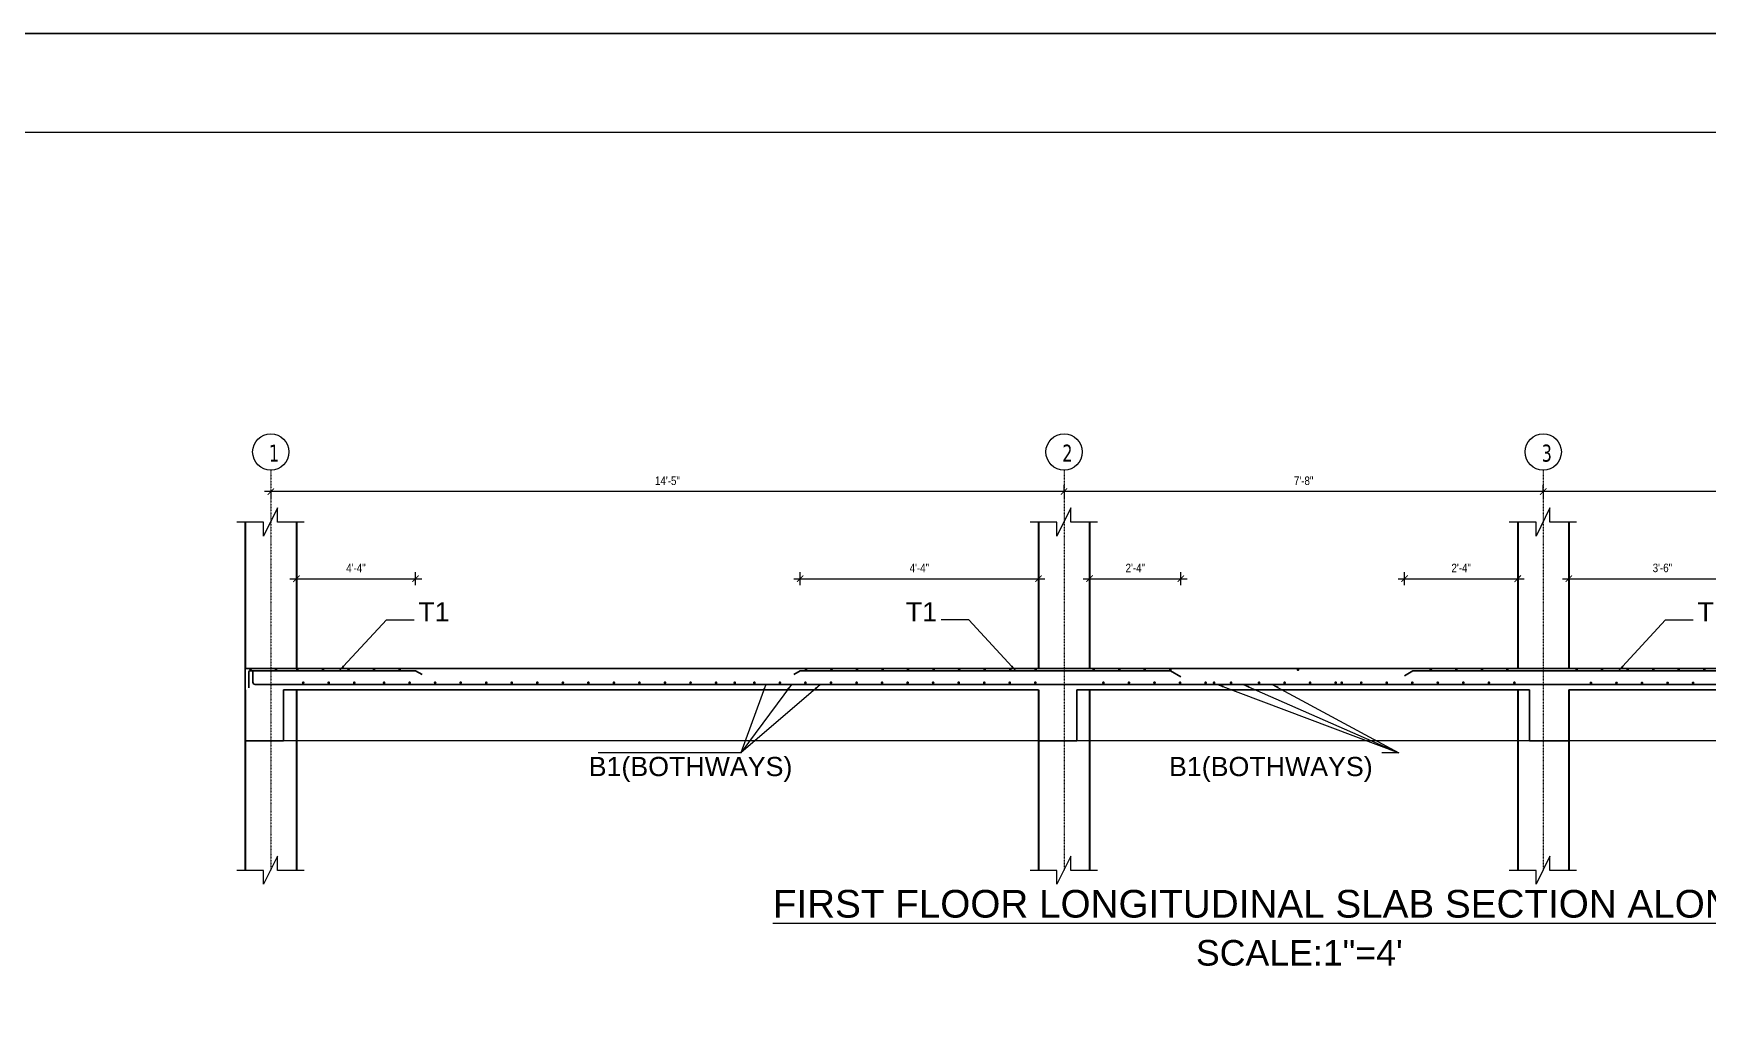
# Model space of a CAD drawing. Header units: inches. Extents: x -412 to 2766, y -9590 to -2111.
# Drawn here: x 816 to 1602, y -7801 to -7342 of the extents above; entities that cross this region are included whole.
import ezdxf

# ---------------------------------------------------------------- set-up
doc = ezdxf.new("R2010")
doc.units = ezdxf.units.IN
doc.header["$LTSCALE"] = 0.5
doc.header["$MEASUREMENT"] = 0
doc.header["$PDMODE"] = 66
doc.linetypes.add('CENTER2', pattern=[1.125, 0.75, -0.125, 0.125, -0.125])
doc.linetypes.add('DASHED', pattern=[0.75, 0.5, -0.25])
for name, color, linetype, lineweight in [('09 CONTINUITY', 7, 'Continuous', 9), ('09 DIMENSION', 50, 'Continuous', 9), ('13 DIMENSION GRID', 50, 'Continuous', 13), ('15 CENTER', 113, 'CENTER2', 15), ('15 TEXT', 7, 'Continuous', 15), ('18 GRID TEXT', 50, 'Continuous', 18), ('25 BEAM PLAN', 90, 'DASHED', 25), ('25 BOT BAR', 12, 'Continuous', 25), ('25 TOP BAR', 3, 'Continuous', 25), ('30 COLUMN', 1, 'Continuous', 30), ('30 MAIN BAR', 12, 'Continuous', 30), ('ELE1', 3, 'Continuous', 9), ('Profile ele', 4, 'Continuous', 25), ('TEXT', 220, 'Continuous', 9)]:
    doc.layers.add(name, color=color, linetype=linetype, lineweight=lineweight)
doc.styles.add('arial', font='arial.ttf')
doc.styles.add('DIM', font='tahoma.ttf')
doc.styles.add('ordinary', font='ARIALN.TTF')
doc.styles.add('TEX8', font='cour.ttf', dxfattribs={"width": 0.75})
doc.dimstyles.new('SUREN 2', dxfattribs={"dimtxt": 1.5, "dimasz": 0.75, "dimexe": 1.5, "dimexo": 0.5, "dimgap": 1, "dimtad": 1, "dimdec": 1, "dimzin": 3, "dimdsep": 46, "dimlunit": 4, "dimtxsty": 'TEX8', "dimblk": 'ARCHTICK', "dimcen": 1.5, "dimdle": 1.5, "dimclrd": 1, "dimclre": 5, "dimclrt": 256, "dimadec": 3, "dimazin": 0, "dimtfac": 0.75, "dimtdec": 1, "dimtmove": 2, "dimatfit": 3, "dimfxl": 9, "dimfrac": 1, "dimtolj": 1, "dimtzin": 0, "dimlwd": 5, "dimlwe": 5, "dimarcsym": 0})
doc.dimstyles.new('SUREN 4', dxfattribs={"dimtxt": 4, "dimasz": 3, "dimexe": 3, "dimexo": 0, "dimgap": 3, "dimtad": 1, "dimdec": 0, "dimzin": 3, "dimdsep": 46, "dimlunit": 4, "dimtxsty": 'ordinary', "dimblk": 'ARCHTICK', "dimcen": 8, "dimdle": 3, "dimclrd": 1, "dimclre": 5, "dimclrt": 256, "dimadec": 3, "dimazin": 0, "dimtfac": 1, "dimtdec": 0, "dimtmove": 1, "dimatfit": 3, "dimfxl": 3, "dimfxlon": 1, "dimfrac": 1, "dimtolj": 1, "dimtzin": 0, "dimlwd": 5, "dimlwe": 5, "dimarcsym": 0})

# ---------------------------------------------------------------- blocks, each defined once
blk = doc.blocks.new('_ArchTick')
at = {"color": 0, "linetype": 'ByBlock', "const_width": 0.15}
blk.add_lwpolyline([(-0.5, -0.5), (0.5, 0.5)], dxfattribs=at)
blk = doc.blocks.new('*D1382')
at = {"layer": '13 DIMENSION GRID', "color": 5, "lineweight": 5, "transparency": 16777216}
for p, q in [((-15639.9, -12680.58), (-15639.9, -12677.58)), ((-15933.9, -12680.58), (-15933.9, -12683.58))]:
    blk.add_line(p, q, dxfattribs=at)
at = {"layer": '13 DIMENSION GRID', "color": 1, "lineweight": 5, "transparency": 16777216}
blk.add_line((-15636.9, -12680.58), (-15936.9, -12680.58), dxfattribs=at)
at = {"layer": 'Defpoints', "color": 0, "transparency": 16777216}
for p in [(-15933.9, -12680.58, 0), (-15933.9, -12680.58), (-15639.9, -12680.58)]:
    blk.add_point(p, dxfattribs=at)
at = {"layer": '13 DIMENSION GRID', "color": 1, "lineweight": 5, "transparency": 16777216, "xscale": 3, "yscale": 3, "zscale": 3, "rotation": 180}
blk.add_blockref('_ArchTick', (-15933.9, -12680.58), dxfattribs=at)
at = {"layer": '13 DIMENSION GRID', "color": 1, "lineweight": 5, "transparency": 16777216, "xscale": 3, "yscale": 3, "zscale": 3}
blk.add_blockref('_ArchTick', (-15639.9, -12680.58), dxfattribs=at)
at = {"layer": '13 DIMENSION GRID', "transparency": 16777216, "insert": (-15786.9, -12675.54), "char_height": 4, "attachment_point": 5, "style": 'ordinary'}
blk.add_mtext('\\A1;11\'-8"', dxfattribs=at)
blk = doc.blocks.new('GRID')
at = {"layer": '15 TEXT'}
blk.add_circle((0, 8.53), 8.53, dxfattribs=at)
at = {"layer": '15 TEXT', "style": 'DIM', "width": 0.8}
blk.add_attdef('A', (-3.17, 5.1), '', height=8, dxfattribs=at)
blk = doc.blocks.new('*D1383')
at = {"layer": '13 DIMENSION GRID', "color": 5, "lineweight": 5, "transparency": 16777216}
for p, q in [((-15933.9, -12680.58), (-15933.9, -12677.58)), ((-16159.02, -12680.58), (-16159.02, -12683.58))]:
    blk.add_line(p, q, dxfattribs=at)
at = {"layer": '13 DIMENSION GRID', "color": 1, "lineweight": 5, "transparency": 16777216}
blk.add_line((-15930.9, -12680.58), (-16162.02, -12680.58), dxfattribs=at)
at = {"layer": 'Defpoints', "color": 0, "transparency": 16777216}
for p in [(-16159.02, -12680.58, 0), (-16159.02, -12680.58), (-15933.9, -12680.58, 0)]:
    blk.add_point(p, dxfattribs=at)
at = {"layer": '13 DIMENSION GRID', "color": 1, "lineweight": 5, "transparency": 16777216, "xscale": 3, "yscale": 3, "zscale": 3, "rotation": 180}
blk.add_blockref('_ArchTick', (-16159.02, -12680.58), dxfattribs=at)
at = {"layer": '13 DIMENSION GRID', "color": 1, "lineweight": 5, "transparency": 16777216, "xscale": 3, "yscale": 3, "zscale": 3}
blk.add_blockref('_ArchTick', (-15933.9, -12680.58), dxfattribs=at)
at = {"layer": '13 DIMENSION GRID', "transparency": 16777216, "insert": (-16046.46, -12675.54), "char_height": 4, "attachment_point": 5, "style": 'ordinary'}
blk.add_mtext('\\A1;7\'-8"', dxfattribs=at)
blk = doc.blocks.new('*D1384')
at = {"layer": '13 DIMENSION GRID', "color": 5, "lineweight": 5, "transparency": 16777216}
for p, q in [((-16159.02, -12680.58), (-16159.02, -12677.58)), ((-16531.75, -12680.58), (-16531.75, -12683.58))]:
    blk.add_line(p, q, dxfattribs=at)
at = {"layer": '13 DIMENSION GRID', "color": 1, "lineweight": 5, "transparency": 16777216}
blk.add_line((-16156.02, -12680.58), (-16534.75, -12680.58), dxfattribs=at)
at = {"layer": 'Defpoints', "color": 0, "transparency": 16777216}
for p in [(-16531.75, -12680.58), (-16531.75, -12680.58), (-16159.02, -12680.58, 0)]:
    blk.add_point(p, dxfattribs=at)
at = {"layer": '13 DIMENSION GRID', "color": 1, "lineweight": 5, "transparency": 16777216, "xscale": 3, "yscale": 3, "zscale": 3, "rotation": 180}
blk.add_blockref('_ArchTick', (-16531.75, -12680.58), dxfattribs=at)
at = {"layer": '13 DIMENSION GRID', "color": 1, "lineweight": 5, "transparency": 16777216, "xscale": 3, "yscale": 3, "zscale": 3}
blk.add_blockref('_ArchTick', (-16159.02, -12680.58), dxfattribs=at)
at = {"layer": '13 DIMENSION GRID', "transparency": 16777216, "insert": (-16345.39, -12675.54), "char_height": 4, "attachment_point": 5, "style": 'ordinary'}
blk.add_mtext('\\A1;14\'-5"', dxfattribs=at)
blk = doc.blocks.new('*D1386')
at = {"layer": '09 DIMENSION', "color": 5, "lineweight": 5, "transparency": 16777216}
for p, q in [((-15921.9, -12724.5), (-15921.9, -12718.5)), ((-15833.9, -12724.5), (-15833.9, -12718.5))]:
    blk.add_line(p, q, dxfattribs=at)
at = {"layer": '09 DIMENSION', "color": 1, "lineweight": 5, "transparency": 16777216}
blk.add_line((-15924.9, -12721.5), (-15830.9, -12721.5), dxfattribs=at)
at = {"layer": 'Defpoints', "color": 0, "transparency": 16777216}
for p in [(-15921.9, -12726.55, 0), (-15833.9, -12721.5), (-15833.9, -12763.67)]:
    blk.add_point(p, dxfattribs=at)
at = {"layer": '09 DIMENSION', "color": 1, "lineweight": 5, "transparency": 16777216, "xscale": 3, "yscale": 3, "zscale": 3, "rotation": 180}
blk.add_blockref('_ArchTick', (-15921.9, -12721.5), dxfattribs=at)
at = {"layer": '09 DIMENSION', "color": 1, "lineweight": 5, "transparency": 16777216, "xscale": 3, "yscale": 3, "zscale": 3}
blk.add_blockref('_ArchTick', (-15833.9, -12721.5), dxfattribs=at)
at = {"layer": '09 DIMENSION', "transparency": 16777216, "insert": (-15877.9, -12716.46), "char_height": 4, "attachment_point": 5, "style": 'ordinary'}
blk.add_mtext('\\A1;3\'-6"', dxfattribs=at)
blk = doc.blocks.new('*D1387')
at = {"layer": '09 DIMENSION', "color": 5, "lineweight": 5, "transparency": 16777216}
for p, q in [((-16283.02, -12724.5), (-16283.02, -12718.5)), ((-16171.02, -12724.5), (-16171.02, -12718.5))]:
    blk.add_line(p, q, dxfattribs=at)
at = {"layer": '09 DIMENSION', "color": 1, "lineweight": 5, "transparency": 16777216}
blk.add_line((-16286.02, -12721.5), (-16168.02, -12721.5), dxfattribs=at)
at = {"layer": 'Defpoints', "color": 0, "transparency": 16777216}
for p in [(-16171.02, -12721.5), (-16283.02, -12729.3), (-16171.02, -12727.62)]:
    blk.add_point(p, dxfattribs=at)
at = {"layer": '09 DIMENSION', "color": 1, "lineweight": 5, "transparency": 16777216, "xscale": 3, "yscale": 3, "zscale": 3, "rotation": 180}
blk.add_blockref('_ArchTick', (-16283.02, -12721.5), dxfattribs=at)
at = {"layer": '09 DIMENSION', "color": 1, "lineweight": 5, "transparency": 16777216, "xscale": 3, "yscale": 3, "zscale": 3}
blk.add_blockref('_ArchTick', (-16171.02, -12721.5), dxfattribs=at)
at = {"layer": '09 DIMENSION', "transparency": 16777216, "insert": (-16227.02, -12716.5), "char_height": 4, "attachment_point": 5, "style": 'ordinary'}
blk.add_mtext('\\A1;4\'-4"', dxfattribs=at)
blk = doc.blocks.new('*D1388')
at = {"layer": '09 DIMENSION', "color": 5, "lineweight": 5, "transparency": 16777216}
for p, q in [((-16519.75, -12724.5), (-16519.75, -12718.5)), ((-16463.75, -12724.5), (-16463.75, -12718.5))]:
    blk.add_line(p, q, dxfattribs=at)
at = {"layer": '09 DIMENSION', "color": 1, "lineweight": 5, "transparency": 16777216}
blk.add_line((-16522.75, -12721.5), (-16460.75, -12721.5), dxfattribs=at)
at = {"layer": 'Defpoints', "color": 0, "transparency": 16777216}
for p in [(-16519.75, -12726.55, 0), (-16463.75, -12721.5), (-16463.75, -12727.62)]:
    blk.add_point(p, dxfattribs=at)
at = {"layer": '09 DIMENSION', "color": 1, "lineweight": 5, "transparency": 16777216, "xscale": 3, "yscale": 3, "zscale": 3, "rotation": 180}
blk.add_blockref('_ArchTick', (-16519.75, -12721.5), dxfattribs=at)
at = {"layer": '09 DIMENSION', "color": 1, "lineweight": 5, "transparency": 16777216, "xscale": 3, "yscale": 3, "zscale": 3}
blk.add_blockref('_ArchTick', (-16463.75, -12721.5), dxfattribs=at)
at = {"layer": '09 DIMENSION', "transparency": 16777216, "insert": (-16491.75, -12716.5), "char_height": 4, "attachment_point": 5, "style": 'ordinary'}
blk.add_mtext('\\A1;4\'-4"', dxfattribs=at)
blk = doc.blocks.new('*D1389')
at = {"layer": '09 DIMENSION', "color": 5, "lineweight": 5, "transparency": 16777216}
for p, q in [((-15999.01, -12724.5), (-15999.01, -12718.5)), ((-15945.9, -12724.5), (-15945.9, -12718.5))]:
    blk.add_line(p, q, dxfattribs=at)
at = {"layer": '09 DIMENSION', "color": 1, "lineweight": 5, "transparency": 16777216}
blk.add_line((-16002.01, -12721.5), (-15942.9, -12721.5), dxfattribs=at)
at = {"layer": 'Defpoints', "color": 0, "transparency": 16777216}
for p in [(-15945.9, -12721.5), (-15945.9, -12731.29), (-15999.01, -12767.17, 0)]:
    blk.add_point(p, dxfattribs=at)
at = {"layer": '09 DIMENSION', "color": 1, "lineweight": 5, "transparency": 16777216, "xscale": 3, "yscale": 3, "zscale": 3, "rotation": 180}
blk.add_blockref('_ArchTick', (-15999.01, -12721.5), dxfattribs=at)
at = {"layer": '09 DIMENSION', "color": 1, "lineweight": 5, "transparency": 16777216, "xscale": 3, "yscale": 3, "zscale": 3}
blk.add_blockref('_ArchTick', (-15945.9, -12721.5), dxfattribs=at)
at = {"layer": '09 DIMENSION', "transparency": 16777216, "insert": (-15972.45, -12716.49), "char_height": 4, "attachment_point": 5, "style": 'ordinary'}
blk.add_mtext('\\A1;2\'-4"', dxfattribs=at)
blk = doc.blocks.new('*D1390')
at = {"layer": '09 DIMENSION', "color": 5, "lineweight": 5, "transparency": 16777216}
for p, q in [((-16147.02, -12724.5), (-16147.02, -12718.5)), ((-16104.13, -12724.5), (-16104.13, -12718.5))]:
    blk.add_line(p, q, dxfattribs=at)
at = {"layer": '09 DIMENSION', "color": 1, "lineweight": 5, "transparency": 16777216}
blk.add_line((-16150.02, -12721.5), (-16101.13, -12721.5), dxfattribs=at)
at = {"layer": 'Defpoints', "color": 0, "transparency": 16777216}
for p in [(-16104.13, -12721.5), (-16147.02, -12729.3), (-16104.13, -12767.59, 0)]:
    blk.add_point(p, dxfattribs=at)
at = {"layer": '09 DIMENSION', "color": 1, "lineweight": 5, "transparency": 16777216, "xscale": 3, "yscale": 3, "zscale": 3, "rotation": 180}
blk.add_blockref('_ArchTick', (-16147.02, -12721.5), dxfattribs=at)
at = {"layer": '09 DIMENSION', "color": 1, "lineweight": 5, "transparency": 16777216, "xscale": 3, "yscale": 3, "zscale": 3}
blk.add_blockref('_ArchTick', (-16104.13, -12721.5), dxfattribs=at)
at = {"layer": '09 DIMENSION', "transparency": 16777216, "insert": (-16125.57, -12716.49), "char_height": 4, "attachment_point": 5, "style": 'ordinary'}
blk.add_mtext('\\A1;2\'-4"', dxfattribs=at)
blk = doc.blocks.new('56')
at = {"layer": '09 CONTINUITY', "color": 2, "lineweight": 5, "ltscale": 25, "elevation": 0}
for points in [[(-16516.08, -12694.93), (-16528.58, -12694.93), (-16528.58, -12688.3), (-16535.12, -12701.48), (-16535.12, -12694.93), (-16547.7, -12694.93)], [(-16143.34, -12694.93), (-16155.85, -12694.93), (-16155.85, -12688.3), (-16162.38, -12701.48), (-16162.38, -12694.93), (-16174.97, -12694.93)], [(-15918.23, -12694.93), (-15930.73, -12694.93), (-15930.73, -12688.3), (-15937.27, -12701.48), (-15937.27, -12694.93), (-15949.85, -12694.93)], [(-16516.08, -12858.49), (-16528.58, -12858.49), (-16528.58, -12851.87), (-16535.12, -12865.04), (-16535.12, -12858.49), (-16547.7, -12858.49)], [(-16143.34, -12858.49), (-16155.85, -12858.49), (-16155.85, -12851.87), (-16162.38, -12865.04), (-16162.38, -12858.49), (-16174.97, -12858.49)], [(-15918.23, -12858.49), (-15930.73, -12858.49), (-15930.73, -12851.87), (-15937.27, -12865.04), (-15937.27, -12858.49), (-15949.85, -12858.49)]]:
    blk.add_lwpolyline(points, dxfattribs=at)
at = {"layer": '15 CENTER', "ltscale": 0.05}
for p, q in [((-16531.75, -12670.52, 0), (-16531.75, -12858.49, 0)), ((-16159.02, -12670.52, 0), (-16159.02, -12858.49, 0)), ((-15933.9, -12670.52, 0), (-15933.9, -12858.49, 0))]:
    blk.add_line(p, q, dxfattribs=at)
at = {"layer": '25 BEAM PLAN', "linetype": 'ByBlock', "ltscale": 20}
for p, q in [((-16543.75, -12763.67, 0), (-15627.9, -12763.67, 0)), ((-16543.75, -12763.67, 0), (-16543.75, -12797.67, 0)), ((-16543.75, -12763.67, 0), (-16543.75, -12773.67, 0)), ((-16525.75, -12773.67, 0), (-16171.02, -12773.67, 0)), ((-16525.75, -12773.67, 0), (-16525.75, -12797.67, 0)), ((-16171.02, -12773.67, 0), (-16171.02, -12797.67, 0)), ((-16153.02, -12773.67, 0), (-15940.36, -12773.67, 0)), ((-16153.02, -12773.67, 0), (-16153.02, -12797.67, 0)), ((-15940.36, -12773.67, 0), (-15940.36, -12797.67, 0)), ((-15921.9, -12773.67, 0), (-15645.9, -12773.67, 0)), ((-15921.9, -12773.67, 0), (-15921.9, -12797.67, 0)), ((-16525.75, -12797.67, 0), (-16543.75, -12797.67, 0)), ((-16153.02, -12797.67, 0), (-16171.02, -12797.67, 0)), ((-15940.36, -12797.67, 0), (-15921.9, -12797.67, 0))]:
    blk.add_line(p, q, dxfattribs=at)
at = {"layer": '25 BEAM PLAN', "color": 252, "linetype": 'ByBlock', "lineweight": 9, "ltscale": 20}
for p, q in [((-16171.02, -12797.67, 0), (-16525.75, -12797.67, 0)), ((-15940.36, -12797.67, 0), (-16153.02, -12797.67, 0)), ((-15645.9, -12797.67, 0), (-15921.9, -12797.67, 0))]:
    blk.add_line(p, q, dxfattribs=at)
at = {"layer": '25 BOT BAR', "ltscale": 48}
for p, q in [((-16540.14, -12764.62, 0), (-16540.14, -12770.17, 0)), ((-15632.51, -12771.17, 0), (-16539.14, -12771.17, 0))]:
    blk.add_line(p, q, dxfattribs=at)
blk.add_arc((-16539.14, -12770.17, 0), 1, 180, 270, dxfattribs=at)
at = {"layer": '25 TOP BAR', "linetype": 'Continuous', "ltscale": 25}
for p, q in [((-16542.05, -12765.25, 0), (-16542.05, -12772.7, 0)), ((-16463.75, -12764.75, 0), (-16541.55, -12764.75, 0)), ((-16109.02, -12764.75, 0), (-16283.02, -12764.75, 0)), ((-16109.02, -12764.75, 0), (-16104.13, -12767.59, 0)), ((-15995.1, -12764.75, 0), (-15999.01, -12767.17, 0)), ((-15833.9, -12764.75, 0), (-15995.1, -12764.75, 0))]:
    blk.add_line(p, q, dxfattribs=at)
at = {"layer": '25 TOP BAR', "linetype": 'ByBlock', "ltscale": 20}
for p, q in [((-16463.75, -12764.75, 0), (-16460.69, -12766.5, 0)), ((-16283.02, -12764.75, 0), (-16286.08, -12766.5, 0))]:
    blk.add_line(p, q, dxfattribs=at)
at = {"layer": '25 TOP BAR', "ltscale": 48, "const_width": 0.64, "elevation": 0}
for points in [[(-16541.62, -12764.32, -1), (-16540.98, -12764.32, -1)], [(-16529.62, -12764.32, -1), (-16528.98, -12764.32, -1)], [(-16519.56, -12764.35, -1), (-16518.92, -12764.35, -1)], [(-16507.56, -12764.35, -1), (-16506.92, -12764.35, -1)], [(-16495.56, -12764.35, -1), (-16494.92, -12764.35, -1)], [(-16483.56, -12764.35, -1), (-16482.92, -12764.35, -1)], [(-16471.56, -12764.35, -1), (-16470.92, -12764.35, -1)], [(-16280.63, -12764.33, -1), (-16279.99, -12764.33, -1)], [(-16268.63, -12764.33, -1), (-16267.99, -12764.33, -1)], [(-16256.63, -12764.33, -1), (-16255.99, -12764.33, -1)], [(-16244.63, -12764.33, -1), (-16243.99, -12764.33, -1)], [(-16232.63, -12764.33, -1), (-16231.99, -12764.33, -1)], [(-16220.63, -12764.33, -1), (-16219.99, -12764.33, -1)], [(-16208.63, -12764.33, -1), (-16207.99, -12764.33, -1)], [(-16196.63, -12764.33, -1), (-16195.99, -12764.33, -1)], [(-16184.63, -12764.33, -1), (-16183.99, -12764.33, -1)], [(-16172.63, -12764.33, -1), (-16171.99, -12764.33, -1)], [(-16145.44, -12764.26, -1), (-16144.8, -12764.26, -1)], [(-16133.44, -12764.26, -1), (-16132.8, -12764.26, -1)], [(-16121.44, -12764.26, -1), (-16120.8, -12764.26, -1)], [(-16109.44, -12764.26, -1), (-16108.8, -12764.26, -1)], [(-16049.44, -12764.26, -1), (-16048.8, -12764.26, -1)], [(-15987.03, -12764.26, -1), (-15986.39, -12764.26, -1)], [(-15975.03, -12764.26, -1), (-15974.39, -12764.26, -1)], [(-15963.03, -12764.26, -1), (-15962.39, -12764.26, -1)], [(-15951.03, -12764.26, -1), (-15950.39, -12764.26, -1)], [(-15918.54, -12764.31, -1), (-15917.9, -12764.31, -1)], [(-15906.54, -12764.31, -1), (-15905.9, -12764.31, -1)], [(-15894.54, -12764.31, -1), (-15893.9, -12764.31, -1)], [(-15882.54, -12764.31, -1), (-15881.9, -12764.31, -1)], [(-15870.54, -12764.31, -1), (-15869.9, -12764.31, -1)], [(-15858.54, -12764.31, -1), (-15857.9, -12764.31, -1)]]:
    blk.add_lwpolyline(points, format="xyb", close=True, dxfattribs=at)
at = {"layer": '25 TOP BAR', "linetype": 'Continuous', "ltscale": 25}
blk.add_arc((-16541.55, -12765.25, 0), 0.5, 90, 180, dxfattribs=at)
at = {"layer": '30 COLUMN', "color": 1, "ltscale": 25}
for p, q in [((-16543.75, -12694.93, 0), (-16543.75, -12763.67, 0)), ((-16519.75, -12694.93, 0), (-16519.75, -12763.67, 0)), ((-16171.02, -12694.93, 0), (-16171.02, -12763.67, 0)), ((-16147.02, -12694.93, 0), (-16147.02, -12763.67, 0)), ((-15945.9, -12694.93, 0), (-15945.9, -12763.67, 0)), ((-15921.9, -12694.93, 0), (-15921.9, -12763.67, 0)), ((-16543.75, -12773.67, 0), (-16543.75, -12858.49, 0)), ((-16519.75, -12773.67, 0), (-16519.75, -12858.49, 0)), ((-16171.02, -12773.67, 0), (-16171.02, -12858.49, 0)), ((-16147.02, -12773.67, 0), (-16147.02, -12858.49, 0)), ((-15945.9, -12773.67, 0), (-15945.9, -12858.49, 0)), ((-15921.9, -12773.67, 0), (-15921.9, -12858.49, 0))]:
    blk.add_line(p, q, dxfattribs=at)
at = {"layer": '30 MAIN BAR', "ltscale": 48, "const_width": 0.64, "elevation": 0}
for points in [[(-16516.22, -12770.38, 1), (-16516.86, -12770.38, 1)], [(-16504.22, -12770.38, 1), (-16504.86, -12770.38, 1)], [(-16492.22, -12770.38, 1), (-16492.86, -12770.38, 1)], [(-16478.22, -12770.38, 1), (-16478.86, -12770.38, 1)], [(-16466.22, -12770.38, 1), (-16466.86, -12770.38, 1)], [(-16454.22, -12770.38, 1), (-16454.86, -12770.38, 1)], [(-16442.22, -12770.38, 1), (-16442.86, -12770.38, 1)], [(-16430.22, -12770.38, 1), (-16430.86, -12770.38, 1)], [(-16418.22, -12770.38, 1), (-16418.86, -12770.38, 1)], [(-16406.22, -12770.38, 1), (-16406.86, -12770.38, 1)], [(-16394.22, -12770.38, 1), (-16394.86, -12770.38, 1)], [(-16382.22, -12770.38, 1), (-16382.86, -12770.38, 1)], [(-16370.22, -12770.38, 1), (-16370.86, -12770.38, 1)], [(-16358.22, -12770.38, 1), (-16358.86, -12770.38, 1)], [(-16346.22, -12770.38, 1), (-16346.86, -12770.38, 1)], [(-16334.22, -12770.38, 1), (-16334.86, -12770.38, 1)], [(-16322.22, -12770.38, 1), (-16322.86, -12770.38, 1)], [(-16313.43, -12770.38, 1), (-16314.07, -12770.38, 1)], [(-16304.22, -12770.38, 1), (-16304.86, -12770.38, 1)], [(-16304.22, -12770.38, 1), (-16304.86, -12770.38, 1)], [(-16292.22, -12770.38, 1), (-16292.86, -12770.38, 1)], [(-16280.22, -12770.38, 1), (-16280.86, -12770.38, 1)], [(-16268.22, -12770.38, 1), (-16268.86, -12770.38, 1)], [(-16256.22, -12770.38, 1), (-16256.86, -12770.38, 1)], [(-16244.22, -12770.38, 1), (-16244.86, -12770.38, 1)], [(-16232.22, -12770.38, 1), (-16232.86, -12770.38, 1)], [(-16220.22, -12770.38, 1), (-16220.86, -12770.38, 1)], [(-16208.22, -12770.38, 1), (-16208.86, -12770.38, 1)], [(-16196.22, -12770.38, 1), (-16196.86, -12770.38, 1)], [(-16184.22, -12770.38, 1), (-16184.86, -12770.38, 1)], [(-16172.22, -12770.38, 1), (-16172.86, -12770.38, 1)], [(-16140.22, -12770.38, 1), (-16140.86, -12770.38, 1)], [(-16128.22, -12770.38, 1), (-16128.86, -12770.38, 1)], [(-16116.22, -12770.38, 1), (-16116.86, -12770.38, 1)], [(-16104.22, -12770.38, 1), (-16104.86, -12770.38, 1)], [(-16092.22, -12770.38, 1), (-16092.86, -12770.38, 1)], [(-16088.22, -12770.38, 1), (-16088.86, -12770.38, 1)], [(-16080.22, -12770.38, 1), (-16080.86, -12770.38, 1)], [(-16067.1, -12770.38, 1), (-16067.74, -12770.38, 1)], [(-16055.1, -12770.38, 1), (-16055.74, -12770.38, 1)], [(-16043.1, -12770.38, 1), (-16043.74, -12770.38, 1)], [(-16031.1, -12770.38, 1), (-16031.74, -12770.38, 1)], [(-16028.22, -12770.38, 1), (-16028.86, -12770.38, 1)], [(-16019.1, -12770.38, 1), (-16019.74, -12770.38, 1)], [(-16007.1, -12770.38, 1), (-16007.74, -12770.38, 1)], [(-15995.1, -12770.38, 1), (-15995.74, -12770.38, 1)], [(-15983.1, -12770.38, 1), (-15983.74, -12770.38, 1)], [(-15971.1, -12770.38, 1), (-15971.74, -12770.38, 1)], [(-15959.1, -12770.38, 1), (-15959.74, -12770.38, 1)], [(-15947.1, -12770.38, 1), (-15947.74, -12770.38, 1)], [(-15911.15, -12770.47, 1), (-15911.79, -12770.47, 1)], [(-15899.15, -12770.47, 1), (-15899.79, -12770.47, 1)], [(-15887.15, -12770.47, 1), (-15887.79, -12770.47, 1)], [(-15875.15, -12770.47, 1), (-15875.79, -12770.47, 1)], [(-15863.15, -12770.47, 1), (-15863.79, -12770.47, 1)]]:
    blk.add_lwpolyline(points, format="xyb", close=True, dxfattribs=at)
at = {"layer": '18 GRID TEXT'}
ref = blk.add_blockref('GRID', (-16531.75, -12653.45, 0), dxfattribs=dict(at, rotation=180))
ref.add_attrib('A', '1', (-16532.61, -12666.55, 0), dxfattribs={"layer": 'TEXT', "height": 8, "style": 'DIM', "width": 0.8})
ref = blk.add_blockref('GRID', (-16159.02, -12653.45, 0), dxfattribs=dict(at, rotation=180))
ref.add_attrib('A', '2', (-16159.87, -12666.55, 0), dxfattribs={"layer": 'TEXT', "height": 8, "style": 'DIM', "width": 0.8})
ref = blk.add_blockref('GRID', (-15933.9, -12653.45, 0), dxfattribs=dict(at, rotation=180))
ref.add_attrib('A', '3', (-15934.63, -12666.55, 0), dxfattribs={"layer": 'TEXT', "height": 8, "style": 'DIM', "width": 0.8})
at = {"layer": '15 TEXT', "ltscale": 48, "char_height": 9, "style": 'arial'}
for s, insert, attachment_point in [('T1', (-16462.46, -12732.56, 0), 1), ('T1', (-16218.73, -12732.56, 0), 3), ('T1', (-15861.4, -12732.56, 0), 1), ('B1(BOTHWAYS)', (-16286.69, -12805.22, 0), 3), ('B1(BOTHWAYS)', (-16014.02, -12805.22, 0), 3)]:
    blk.add_mtext(s, dxfattribs=dict(at, insert=insert, attachment_point=attachment_point))
at = {"layer": '15 TEXT', "attachment_point": 3, "style": 'arial'}
for s, insert, char_height, width in [('{\\LFIRST FLOOR LONGITUDINAL SLAB SECTION ALONG Y1-Y1}', (-15775.23, -12867.68), 13, 914.6123), ('SCALE:1"=4\'', (-15999.88, -12891.21), 12, 513.7046)]:
    blk.add_mtext(s, dxfattribs=dict(at, insert=insert, char_height=char_height, width=width))
at = {"layer": '09 DIMENSION'}
for base, p1, p2, text, picture, middle in [((-16463.75, -12721.5, 0), (-16519.75, -12726.55, 0), (-16463.75, -12727.62, 0), '4\'-4"', '*D1388', (-16491.75, -12721.5, 0)), ((-15833.9, -12721.5, 0), (-15921.9, -12726.55, 0), (-15833.9, -12763.67, 0), '3\'-6"', '*D1386', (-15877.9, -12721.5, 0))]:
    dim = blk.add_linear_dim(base=base, p1=p1, p2=p2, text=text, dimstyle='SUREN 4', dxfattribs=at)
    dim.commit()
    dim.dimension.update_dxf_attribs({"geometry": picture, "text_midpoint": middle, "dimtype": 128})
for base, p1, p2, text, picture, middle in [((-16171.02, -12721.5, 0), (-16283.02, -12729.3, 0), (-16171.02, -12727.62, 0), '4\'-4"', '*D1387', (-16227.02, -12716.5, 0)), ((-16104.13, -12721.5, 0), (-16147.02, -12729.3, 0), (-16104.13, -12767.59, 0), '2\'-4"', '*D1390', (-16125.57, -12716.49, 0)), ((-15945.9, -12721.5, 0), (-15999.01, -12767.17, 0), (-15945.9, -12731.29, 0), '2\'-4"', '*D1389', (-15972.45, -12716.49, 0))]:
    dim = blk.add_linear_dim(base=base, p1=p1, p2=p2, text=text, dimstyle='SUREN 4', dxfattribs=at)
    dim.commit()
    dim.dimension.update_dxf_attribs({"geometry": picture, "text_midpoint": middle})
at = {"layer": '13 DIMENSION GRID'}
for base, p1, p2, text, picture, middle in [((-16531.75, -12680.58, 0), (-16159.02, -12680.58, 0), (-16531.75, -12680.58, 0), '14\'-5"', '*D1384', (-16345.39, -12675.54, 0)), ((-16159.02, -12680.58, 0), (-15933.9, -12680.58, 0), (-16159.02, -12680.58, 0), '7\'-8"', '*D1383', (-16046.46, -12675.54, 0)), ((-15933.9, -12680.58, 0), (-15639.9, -12680.58, 0), (-15933.9, -12680.58, 0), '11\'-8"', '*D1382', (-15786.9, -12675.54, 0))]:
    dim = blk.add_linear_dim(base=base, p1=p1, p2=p2, angle=180, text=text, dimstyle='SUREN 4', dxfattribs=at)
    dim.commit()
    dim.dimension.update_dxf_attribs({"geometry": picture, "text_midpoint": middle})
at = {"layer": '25 TOP BAR', "ltscale": 48}
for points in [[(-16499.56, -12764.75, 0), (-16477.46, -12740.76, 0), (-16464.43, -12740.76, 0)], [(-16181.63, -12764.8, 0), (-16203.73, -12740.76, 0), (-16216.77, -12740.76, 0)], [(-15898.5, -12764.8, 0), (-15876.4, -12740.76, 0), (-15863.37, -12740.76, 0)], [(-16273.47, -12771.17, 0), (-16310.89, -12803.23, 0), (-16377.88, -12803.23, 0)], [(-16299.19, -12771.17, 0), (-16310.89, -12803.23, 0), (-16377.88, -12803.23, 0)], [(-16287.13, -12771.17, 0), (-16310.89, -12803.23, 0), (-16377.88, -12803.23, 0)], [(-16086.95, -12771.17, 0), (-16001.77, -12803.23, 0), (-16009.75, -12803.23, 0)], [(-16074.89, -12771.17, 0), (-16001.77, -12803.23, 0), (-16009.75, -12803.23, 0)], [(-16061.23, -12771.17, 0), (-16001.77, -12803.23, 0), (-16009.75, -12803.23, 0)]]:
    blk.add_leader(points, dimstyle='SUREN 2', override={"dimasz": 3, "dimtad": 0}, dxfattribs=at)

msp = doc.modelspace()

# ---------------------------------------------------------------- linework, layer by layer
at = {"layer": 'Defpoints'}
msp.add_lwpolyline([(2766.09, -7342.34), (-411.51, -7342.34), (-411.51, -9590.31), (2766.09, -9590.31)], close=True, dxfattribs=at)
at = {"layer": 'ELE1'}
msp.add_lwpolyline([(-365.19, -7388.66), (2719.77, -7388.66), (2719.77, -9543.99), (-365.19, -9543.99)], close=True, dxfattribs=at)

# ---------------------------------------------------------------- block references
at = {"layer": 'Profile ele'}
msp.add_blockref('56', (17458.96, 5123.11, 0), dxfattribs=at)

doc.saveas('drawing.dxf')
